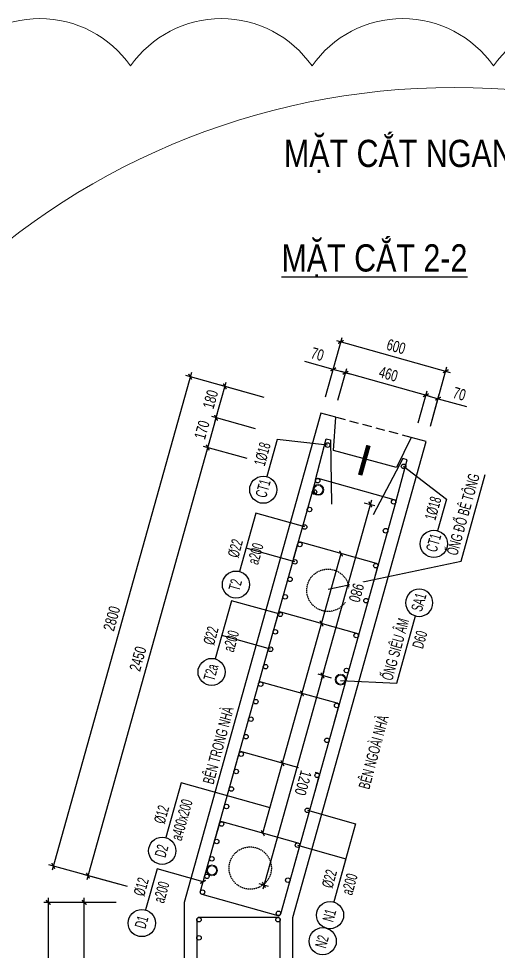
# Model space of a CAD drawing. Header units: millimetres. Extents: x -147841 to 368790, y -162721 to 84261.
# Drawn here: x 202293 to 204937, y -101013 to -95872 of the extents above; entities that cross this region are included whole.
import ezdxf
from ezdxf.enums import TextEntityAlignment as Align

# ---------------------------------------------------------------- set-up
doc = ezdxf.new("R2010")
doc.units = ezdxf.units.MM
doc.header["$LTSCALE"] = 1000
doc.header["$MEASUREMENT"] = 0
doc.header["$PDMODE"] = 1
doc.header["$PDSIZE"] = -10
doc.linetypes.add('DASHED', pattern=[0.75, 0.5, -0.25])
doc.linetypes.add('HIDDEN', pattern=[0.375, 0.25, -0.125])
doc.layers.get('0').update_dxf_attribs({"linetype": 'CONTINUOUS', "lineweight": 18})
doc.layers.get('DEFPOINTS').update_dxf_attribs({"color": 5, "linetype": 'CONTINUOUS', "lineweight": 18})
for name, color, linetype, lineweight in [('0-THAY', 7, 'CONTINUOUS', 18), ('ccu11-Dim', 8, 'CONTINUOUS', 18), ('DIM', 8, 'CONTINUOUS', 18)]:
    doc.layers.add(name, color=color, linetype=linetype, lineweight=lineweight)
for name, color, linetype in [('ccu11-Khuat', 9, 'DASHED'), ('ccu11-Manh', 8, 'CONTINUOUS'), ('ccu11-Thep', 4, 'CONTINUOUS'), ('ccu11-Thepdai', 6, 'CONTINUOUS'), ('KC-Cotthep', 8, 'CONTINUOUS'), ('KC-Dim', 8, 'CONTINUOUS'), ('KC-Text', 31, 'CONTINUOUS'), ('KC-Thay', 7, 'CONTINUOUS')]:
    doc.layers.add(name, color=color, linetype=linetype)
doc.styles.add('ARIAL', font='arial.ttf', dxfattribs={"width": 0.7})
doc.styles.add('ccu11-dim', font='vnsimli.shx', dxfattribs={"width": 0.65, "bigfont": 'bigfont.shx'})
doc.dimstyles.new('2.5-25', dxfattribs={"dimscale": 25, "dimtxt": 2.5, "dimasz": 1, "dimexe": 1, "dimexo": 2, "dimgap": 1, "dimtad": 1, "dimdec": 1, "dimrnd": 5, "dimdsep": 46, "dimtxsty": 'ARIAL', "dimblk": 'ARCHTICK', "dimcen": -1, "dimdle": 1, "dimclrd": 256, "dimclre": 256, "dimclrt": 3, "dimadec": 0, "dimazin": 2, "dimtfac": 0.1, "dimtdec": 1, "dimtmove": 0, "dimatfit": 1, "dimldrblk": 'ARCHTICK', "dimfxl": 1, "dimtvp": 0.833333, "dimtfill": 1, "dimtolj": 1, "dimtzin": 12, "dimarcsym": 0})
doc.dimstyles.new('ccu11-100x4', dxfattribs={"dimscale": 100, "dimtxt": 2.5, "dimasz": 1, "dimexe": 1, "dimexo": 2, "dimgap": 1, "dimtad": 1, "dimdec": 0, "dimlfac": 0.25, "dimdsep": 46, "dimtxsty": 'ccu11-dim', "dimblk": 'ARCHTICK', "dimcen": -1, "dimdle": 1, "dimclrd": 256, "dimclre": 256, "dimclrt": 31, "dimadec": 0, "dimazin": 2, "dimtfac": 0.1, "dimtdec": 0, "dimtmove": 0, "dimatfit": 1, "dimldrblk": 'ARCHTICK', "dimfxl": 1, "dimtvp": 0.833333, "dimtolj": 1, "dimtzin": 12, "dimarcsym": 0})

# ---------------------------------------------------------------- blocks, each defined once
blk = doc.blocks.new('_ARCHTICK')
at = {"color": 0, "linetype": 'ByBlock', "const_width": 0.3}
blk.add_lwpolyline([(-0.5, -0.5), (0.5, 0.5)], dxfattribs=at)
blk = doc.blocks.new('*D1024')
at = {"layer": 'DEFPOINTS', "color": 0, "linetype": 'ByBlock', "ltscale": 30, "transparency": 16777216}
for p in [(203695.2, -97973.6), (203646.7, -98146.9)]:
    blk.add_point(p, dxfattribs=at)
at = {"layer": 'KC-Dim', "linetype": 'ByBlock', "lineweight": -2, "ltscale": 30, "transparency": 16777216}
for p, q in [((203374.5, -98096.8), (203436.5, -97875.3)), ((203647, -97960.1), (203405.7, -97892.6)), ((203598.5, -98133.5), (203357.2, -98066))]:
    blk.add_line(p, q, dxfattribs=at)
at = {"layer": 'KC-Dim', "linetype": 'ByBlock', "lineweight": -2, "ltscale": 30, "transparency": 16777216, "xscale": 25, "yscale": 25, "zscale": 25}
for p, rotation in [((203429.7, -97899.3), 74.371384900603), ((203381.2, -98072.7), 254.371384900603)]:
    blk.add_blockref('_ARCHTICK', p, dxfattribs=dict(at, rotation=rotation))
at = {"layer": 'KC-Dim', "color": 3, "linetype": 'ByBlock', "ltscale": 30, "transparency": 16777216, "insert": (203350.7, -97970.7), "char_height": 62.5, "attachment_point": 5, "rotation": 74.3714, "style": 'ARIAL', "bg_fill": 3, "box_fill_scale": 1.25, "bg_fill_color": 256, "bg_fill_true_color": 13158600, "bg_fill_transparency": 0}
blk.add_mtext('\\A1;180', dxfattribs=at)
at = {"layer": 'DEFPOINTS', "color": 0, "linetype": 'ByBlock', "ltscale": 30, "transparency": 16777216}
blk.add_point((203429.7, -97899.3), dxfattribs=at)
blk = doc.blocks.new('*D1025')
at = {"layer": 'DEFPOINTS', "color": 0, "linetype": 'ByBlock', "ltscale": 30, "transparency": 16777216}
for p in [(203646.7, -98146.9), (203600.9, -98310.7)]:
    blk.add_point(p, dxfattribs=at)
at = {"layer": 'KC-Dim', "linetype": 'ByBlock', "lineweight": -2, "ltscale": 30, "transparency": 16777216}
for p, q in [((203388, -98048.6), (203328.7, -98260.5)), ((203598.5, -98133.5), (203357.2, -98066)), ((203552.7, -98297.2), (203311.4, -98229.7))]:
    blk.add_line(p, q, dxfattribs=at)
at = {"layer": 'KC-Dim', "linetype": 'ByBlock', "lineweight": -2, "ltscale": 30, "transparency": 16777216, "xscale": 25, "yscale": 25, "zscale": 25}
for p, rotation in [((203381.2, -98072.7), 74.37138490060299), ((203335.5, -98236.4), 254.371384900603)]:
    blk.add_blockref('_ARCHTICK', p, dxfattribs=dict(at, rotation=rotation))
at = {"layer": 'KC-Dim', "color": 3, "linetype": 'ByBlock', "ltscale": 30, "transparency": 16777216, "insert": (203303.5, -98139.2), "char_height": 62.5, "attachment_point": 5, "rotation": 74.3714, "style": 'ARIAL', "bg_fill": 3, "box_fill_scale": 1.25, "bg_fill_color": 256, "bg_fill_true_color": 13158600, "bg_fill_transparency": 0}
blk.add_mtext('\\A1;170', dxfattribs=at)
at = {"layer": 'DEFPOINTS', "color": 0, "linetype": 'ByBlock', "ltscale": 30, "transparency": 16777216}
blk.add_point((203335.5, -98236.4), dxfattribs=at)
blk = doc.blocks.new('*D1026')
at = {"layer": 'DEFPOINTS', "color": 0, "linetype": 'ByBlock', "ltscale": 30, "transparency": 16777216}
for p in [(204647.1, -97815.6), (203971.1, -98005), (204548.9, -98166.7)]:
    blk.add_point(p, dxfattribs=at)
at = {"layer": 'KC-Dim', "linetype": 'ByBlock', "lineweight": -2, "ltscale": 30, "transparency": 16777216}
for p, q in [((203984.6, -97956.9), (204076, -97629.9)), ((204045.2, -97647.2), (204671.2, -97822.4)), ((204562.4, -98118.5), (204653.8, -97791.5))]:
    blk.add_line(p, q, dxfattribs=at)
at = {"layer": 'KC-Dim', "linetype": 'ByBlock', "lineweight": -2, "ltscale": 30, "transparency": 16777216, "xscale": 25, "yscale": 25, "zscale": 25}
for p, rotation in [((204069.3, -97654), 164.3713849006001), ((204647.1, -97815.6), 344.3713849006001)]:
    blk.add_blockref('_ARCHTICK', p, dxfattribs=dict(at, rotation=rotation))
at = {"layer": 'KC-Dim', "color": 3, "linetype": 'ByBlock', "ltscale": 30, "transparency": 16777216, "insert": (204373.5, -97680), "char_height": 62.5, "attachment_point": 5, "rotation": 344.3714, "style": 'ARIAL', "bg_fill": 3, "box_fill_scale": 1.25, "bg_fill_color": 256, "bg_fill_true_color": 13158600, "bg_fill_transparency": 0}
blk.add_mtext('\\A1;600', dxfattribs=at)
blk = doc.blocks.new('*D1027')
at = {"layer": 'DEFPOINTS', "color": 0, "linetype": 'ByBlock', "ltscale": 30, "transparency": 16777216}
for p in [(204094.4, -97824.2), (204038.5, -98023.9), (204481.5, -98147.8)]:
    blk.add_point(p, dxfattribs=at)
at = {"layer": 'KC-Dim', "linetype": 'ByBlock', "lineweight": -2, "ltscale": 30, "transparency": 16777216}
for p, q in [((204052, -97975.7), (204101.1, -97800.1)), ((204561.4, -97954.8), (204070.3, -97817.4)), ((204495, -98099.6), (204544.1, -97924))]:
    blk.add_line(p, q, dxfattribs=at)
at = {"layer": 'KC-Dim', "linetype": 'ByBlock', "lineweight": -2, "ltscale": 30, "transparency": 16777216, "xscale": 25, "yscale": 25, "zscale": 25}
for p, rotation in [((204094.4, -97824.2), 164.3713849006001), ((204537.4, -97948.1), 344.3713849006001)]:
    blk.add_blockref('_ARCHTICK', p, dxfattribs=dict(at, rotation=rotation))
at = {"layer": 'KC-Dim', "color": 3, "linetype": 'ByBlock', "ltscale": 30, "transparency": 16777216, "insert": (204331.2, -97831.3), "char_height": 62.5, "attachment_point": 5, "rotation": 344.3714, "style": 'ARIAL', "bg_fill": 3, "box_fill_scale": 1.25, "bg_fill_color": 256, "bg_fill_true_color": 13158600, "bg_fill_transparency": 0}
blk.add_mtext('\\A1;460', dxfattribs=at)
blk = doc.blocks.new('*D1028')
at = {"layer": 'DEFPOINTS', "color": 0, "linetype": 'ByBlock', "ltscale": 30, "transparency": 16777216}
for p in [(204604.8, -97967), (204481.5, -98147.8), (204548.9, -98166.7)]:
    blk.add_point(p, dxfattribs=at)
at = {"layer": 'KC-Dim', "linetype": 'ByBlock', "lineweight": -2, "ltscale": 30, "transparency": 16777216}
for p, q in [((204495, -98099.6), (204544.1, -97924)), ((204537.4, -97948.1), (204513.3, -97941.4)), ((204537.4, -97948.1), (204604.8, -97967)), ((204562.4, -98118.5), (204611.5, -97942.9)), ((204604.8, -97967), (204760.9, -98010.7))]:
    blk.add_line(p, q, dxfattribs=at)
at = {"layer": 'KC-Dim', "linetype": 'ByBlock', "lineweight": -2, "ltscale": 30, "transparency": 16777216, "xscale": 25, "yscale": 25, "zscale": 25}
for p, rotation in [((204537.4, -97948.1), 344.3713849006001), ((204604.8, -97967), 164.3713849006001)]:
    blk.add_blockref('_ARCHTICK', p, dxfattribs=dict(at, rotation=rotation))
at = {"layer": 'KC-Dim', "color": 3, "linetype": 'ByBlock', "ltscale": 30, "transparency": 16777216, "insert": (204722.3, -97940.7), "char_height": 62.5, "attachment_point": 5, "rotation": 344.3714, "style": 'ARIAL', "bg_fill": 3, "box_fill_scale": 1.25, "bg_fill_color": 256, "bg_fill_true_color": 13158600, "bg_fill_transparency": 0}
blk.add_mtext('\\A1;70', dxfattribs=at)
blk = doc.blocks.new('*D1029')
at = {"layer": 'DEFPOINTS', "color": 0, "linetype": 'ByBlock', "ltscale": 30, "transparency": 16777216}
for p in [(204026.9, -97805.3), (203971.1, -98005), (204038.5, -98023.9)]:
    blk.add_point(p, dxfattribs=at)
at = {"layer": 'KC-Dim', "linetype": 'ByBlock', "lineweight": -2, "ltscale": 30, "transparency": 16777216}
for p, q in [((204026.9, -97805.3), (203870.8, -97761.6)), ((203984.6, -97956.9), (204033.7, -97781.2)), ((204094.4, -97824.2), (204026.9, -97805.3)), ((204052, -97975.7), (204101.1, -97800.1)), ((204094.4, -97824.2), (204118.4, -97830.9))]:
    blk.add_line(p, q, dxfattribs=at)
at = {"layer": 'KC-Dim', "linetype": 'ByBlock', "lineweight": -2, "ltscale": 30, "transparency": 16777216, "xscale": 25, "yscale": 25, "zscale": 25}
for p, rotation in [((204026.9, -97805.3), 344.3713849006001), ((204094.4, -97824.2), 164.3713849006001)]:
    blk.add_blockref('_ARCHTICK', p, dxfattribs=dict(at, rotation=rotation))
at = {"layer": 'KC-Dim', "color": 3, "linetype": 'ByBlock', "ltscale": 30, "transparency": 16777216, "insert": (203940.1, -97721.9), "char_height": 62.5, "attachment_point": 5, "rotation": 344.3714, "style": 'ARIAL', "bg_fill": 3, "box_fill_scale": 1.25, "bg_fill_color": 256, "bg_fill_true_color": 13158600, "bg_fill_transparency": 0}
blk.add_mtext('\\A1;70', dxfattribs=at)
blk = doc.blocks.new('*D1030')
at = {"layer": 'DEFPOINTS', "color": 0, "linetype": 'ByBlock', "ltscale": 30, "transparency": 16777216}
for p in [(203600.9, -98310.7), (202675.4, -100595.8), (202892.7, -100656.6)]:
    blk.add_point(p, dxfattribs=at)
at = {"layer": 'KC-Dim', "linetype": 'ByBlock', "lineweight": -2, "ltscale": 30, "transparency": 16777216}
for p, q in [((203342.2, -98212.3), (202668.7, -100619.9)), ((203552.7, -98297.2), (203311.4, -98229.7)), ((202844.6, -100643.1), (202651.3, -100589.1))]:
    blk.add_line(p, q, dxfattribs=at)
at = {"layer": 'KC-Dim', "linetype": 'ByBlock', "lineweight": -2, "ltscale": 30, "transparency": 16777216, "xscale": 25, "yscale": 25, "zscale": 25}
for p, rotation in [((203335.5, -98236.4), 74.37138490060299), ((202675.4, -100595.8), 254.371384900603)]:
    blk.add_blockref('_ARCHTICK', p, dxfattribs=dict(at, rotation=rotation))
at = {"layer": 'KC-Dim', "color": 3, "linetype": 'ByBlock', "ltscale": 30, "transparency": 16777216, "insert": (202950.6, -99400.8), "char_height": 62.5, "attachment_point": 5, "rotation": 74.3714, "style": 'ARIAL', "bg_fill": 3, "box_fill_scale": 1.25, "bg_fill_color": 256, "bg_fill_true_color": 13158600, "bg_fill_transparency": 0}
blk.add_mtext('\\A1;2450', dxfattribs=at)
blk = doc.blocks.new('*U1012')
at = {"layer": 'ccu11-Thepdai', "flags": 128}
blk.add_lwpolyline([(50, 230), (-37.5, 230, 0.414214), (-50, 217.5), (-50, -114.4), (-50, -217.5, 0.414214), (-37.5, -230), (50, -230)], format="xyb", dxfattribs=at)
blk = doc.blocks.new('*U1013')
at = {"layer": 'DIM', "color": 0, "linetype": 'ByBlock', "lineweight": -2, "transparency": 16777216}
for p in [(0, 0), (400, 0), (800, 0), (1200, 0), (1600, 0)]:
    blk.add_blockref('*U1012', p, dxfattribs=at)
blk = doc.blocks.new('*D1031')
at = {"layer": 'DEFPOINTS', "color": 0, "ltscale": 3000, "transparency": 16777216}
for p in [(203695.2, -97973.6), (202484.2, -100542.3), (202940.9, -100670.1)]:
    blk.add_point(p, dxfattribs=at)
at = {"layer": 'DIM', "lineweight": -2, "ltscale": 3000, "transparency": 16777216}
for p, q in [((203245.3, -97821.8), (202477.5, -100566.4)), ((203647, -97960.1), (203214.5, -97839.1)), ((202892.7, -100656.6), (202460.1, -100535.6))]:
    blk.add_line(p, q, dxfattribs=at)
at = {"layer": 'DIM', "lineweight": -2, "ltscale": 3000, "transparency": 16777216, "xscale": 25, "yscale": 25, "zscale": 25}
for p, rotation in [((203238.5, -97845.9), 74.37138490060299), ((202484.2, -100542.3), 254.371384900603)]:
    blk.add_blockref('_ARCHTICK', p, dxfattribs=dict(at, rotation=rotation))
at = {"layer": 'DIM', "color": 3, "ltscale": 3000, "transparency": 16777216, "insert": (202806.6, -99178.8), "char_height": 62.5, "attachment_point": 5, "rotation": 74.3714, "style": 'ARIAL', "bg_fill": 3, "box_fill_scale": 1.25, "bg_fill_color": 256, "bg_fill_true_color": 13158600, "bg_fill_transparency": 0}
blk.add_mtext('\\A1;2800', dxfattribs=at)
blk = doc.blocks.new('*D1508')
at = {"layer": 'DEFPOINTS', "color": 0, "linetype": 'ByBlock', "ltscale": 30, "transparency": 16777216}
for p in [(258896.5, -98435.7), (258896.5, -98538), (257917.5, -98623.4)]:
    blk.add_point(p, dxfattribs=at)
at = {"layer": 'KC-Dim', "linetype": 'ByBlock', "lineweight": -2, "ltscale": 30, "transparency": 16777216}
for p, q in [((258896.5, -98485.7), (258896.5, -98563)), ((257892.5, -98538), (258921.5, -98538)), ((257917.5, -98573.4), (257917.5, -98513))]:
    blk.add_line(p, q, dxfattribs=at)
at = {"layer": 'KC-Dim', "linetype": 'ByBlock', "lineweight": -2, "ltscale": 30, "transparency": 16777216, "xscale": 25, "yscale": 25, "zscale": 25, "rotation": 180}
blk.add_blockref('_ARCHTICK', (257917.5, -98538), dxfattribs=at)
at = {"layer": 'KC-Dim', "linetype": 'ByBlock', "lineweight": -2, "ltscale": 30, "transparency": 16777216, "xscale": 25, "yscale": 25, "zscale": 25}
blk.add_blockref('_ARCHTICK', (258896.5, -98538), dxfattribs=at)
at = {"layer": 'KC-Dim', "color": 3, "linetype": 'ByBlock', "ltscale": 30, "transparency": 16777216, "insert": (258407, -98481.1), "char_height": 62.5, "attachment_point": 5, "style": 'ARIAL', "bg_fill": 3, "box_fill_scale": 1.25, "bg_fill_color": 256, "bg_fill_true_color": 13158600, "bg_fill_transparency": 0}
blk.add_mtext('\\A1;980', dxfattribs=at)
blk = doc.blocks.new('A$C260038B3')
at = {"layer": '0-THAY', "linetype": 'Continuous'}
for radius in [120, 100]:
    blk.add_circle((0, 0), radius, dxfattribs=at)
blk = doc.blocks.new('*D1509')
at = {"layer": 'DEFPOINTS', "color": 0, "linetype": 'ByBlock', "ltscale": 30, "transparency": 16777216}
for p in [(258896.5, -98435.7), (260095.1, -98538), (260095.1, -98616.7)]:
    blk.add_point(p, dxfattribs=at)
at = {"layer": 'KC-Dim', "linetype": 'ByBlock', "lineweight": -2, "ltscale": 30, "transparency": 16777216}
for p, q in [((258896.5, -98485.7), (258896.5, -98563)), ((258871.5, -98538), (260120.1, -98538)), ((260095.1, -98566.7), (260095.1, -98513))]:
    blk.add_line(p, q, dxfattribs=at)
at = {"layer": 'KC-Dim', "linetype": 'ByBlock', "lineweight": -2, "ltscale": 30, "transparency": 16777216, "xscale": 25, "yscale": 25, "zscale": 25, "rotation": 180}
blk.add_blockref('_ARCHTICK', (258896.5, -98538), dxfattribs=at)
at = {"layer": 'KC-Dim', "linetype": 'ByBlock', "lineweight": -2, "ltscale": 30, "transparency": 16777216, "xscale": 25, "yscale": 25, "zscale": 25}
blk.add_blockref('_ARCHTICK', (260095.1, -98538), dxfattribs=at)
at = {"layer": 'KC-Dim', "color": 3, "linetype": 'ByBlock', "ltscale": 30, "transparency": 16777216, "insert": (259495.8, -98481.1), "char_height": 62.5, "attachment_point": 5, "style": 'ARIAL', "bg_fill": 3, "box_fill_scale": 1.25, "bg_fill_color": 256, "bg_fill_true_color": 13158600, "bg_fill_transparency": 0}
blk.add_mtext('\\A1;1200', dxfattribs=at)
blk = doc.blocks.new('*U1014')
at = {"layer": 'ccu11-Thep'}
blk.add_circle((0, 0), 12.5, dxfattribs=at)
blk = doc.blocks.new('*U1015')
at = {"layer": 'KC-Dim', "color": 0, "linetype": 'ByBlock', "lineweight": -2, "transparency": 16777216}
for p in [(0, 0), (100, 0), (200, 0), (300, 0), (400, 0), (500, 0), (600, 0), (700, 0), (800, 0), (900, 0), (1000, 0), (1100, 0), (1200, 0), (1300, 0), (1400, 0), (1500, 0), (1600, 0), (1700, 0), (1800, 0), (1900, 0), (2000, 0), (2100, 0), (2200, 0)]:
    blk.add_blockref('*U1014', p, dxfattribs=at)
blk = doc.blocks.new('*U1016')
at = {"layer": 'ccu11-Thep'}
blk.add_circle((0, 0), 12.5, dxfattribs=at)
blk = doc.blocks.new('*U1017')
at = {"layer": 'KC-Dim', "color": 0, "linetype": 'ByBlock', "lineweight": -2, "transparency": 16777216}
for p in [(0, 0), (200, 0), (400, 0), (600, 0), (800, 0), (1000, 0), (1200, 0), (1400, 0), (1600, 0), (1800, 0), (2000, 0)]:
    blk.add_blockref('*U1016', p, dxfattribs=at)
blk = doc.blocks.new('att_thep_2')
blk.add_circle((-300, 0), 300)
at = {"color": 3, "style": 'ARIAL', "width": 0.6}
blk.add_attdef('DK', text='', height=250, dxfattribs=at).set_placement((467, 105), align=Align.CENTER)
at = {"color": 31, "style": 'ARIAL', "width": 0.6}
blk.add_attdef('SH', text='', height=250, dxfattribs=at).set_placement((-281, -111), align=Align.CENTER)
at = {"color": 2, "style": 'ARIAL', "width": 0.6}
blk.add_attdef('KC', text='', height=250, dxfattribs=at).set_placement((472, -355), align=Align.CENTER)
blk = doc.blocks.new('*D1038')
at = {"layer": 'DEFPOINTS', "color": 0, "ltscale": 3000, "transparency": 16777216}
for p in [(202880.7, -100743.9), (202456.5, -103743.9), (202880.7, -103743.9)]:
    blk.add_point(p, dxfattribs=at)
at = {"layer": 'DIM', "lineweight": -2, "ltscale": 3000, "transparency": 16777216}
for p, q in [((202830.7, -100743.9), (202431.5, -100743.9)), ((202456.5, -100718.9), (202456.5, -103768.9)), ((202830.7, -103743.9), (202431.5, -103743.9))]:
    blk.add_line(p, q, dxfattribs=at)
at = {"layer": 'DIM', "lineweight": -2, "ltscale": 3000, "transparency": 16777216, "xscale": 25, "yscale": 25, "zscale": 25}
for p, rotation in [((202456.5, -100743.9), 90), ((202456.5, -103743.9), 270)]:
    blk.add_blockref('_ARCHTICK', p, dxfattribs=dict(at, rotation=rotation))
at = {"layer": 'DIM', "color": 3, "ltscale": 3000, "transparency": 16777216, "insert": (202399.6, -102243.9), "char_height": 62.5, "attachment_point": 5, "rotation": 90, "style": 'ARIAL', "bg_fill": 3, "box_fill_scale": 1.25, "bg_fill_color": 256, "bg_fill_true_color": 13158600, "bg_fill_transparency": 0}
blk.add_mtext('\\A1;3000', dxfattribs=at)
blk = doc.blocks.new('*D1104')
at = {"layer": 'DEFPOINTS', "color": 0, "ltscale": 3000, "transparency": 16777216}
for p in [(202655.1, -100743.9), (202830.7, -100743.9), (202880.7, -103673.9)]:
    blk.add_point(p, dxfattribs=at)
at = {"layer": 'DIM', "lineweight": -2, "ltscale": 3000, "transparency": 16777216}
for p, q in [((202780.7, -100743.9), (202630.1, -100743.9)), ((202655.1, -103698.9), (202655.1, -100718.9)), ((202830.7, -103673.9), (202630.1, -103673.9))]:
    blk.add_line(p, q, dxfattribs=at)
at = {"layer": 'DIM', "lineweight": -2, "ltscale": 3000, "transparency": 16777216, "xscale": 25, "yscale": 25, "zscale": 25}
for p, rotation in [((202655.1, -100743.9), 90), ((202655.1, -103673.9), 270)]:
    blk.add_blockref('_ARCHTICK', p, dxfattribs=dict(at, rotation=rotation))
at = {"layer": 'DIM', "color": 3, "ltscale": 3000, "transparency": 16777216, "insert": (202598.2, -102208.9), "char_height": 62.5, "attachment_point": 5, "rotation": 90, "style": 'ARIAL', "bg_fill": 3, "box_fill_scale": 1.25, "bg_fill_color": 256, "bg_fill_true_color": 13158600, "bg_fill_transparency": 0}
blk.add_mtext('\\A1;2930', dxfattribs=at)
blk = doc.blocks.new('saw6-28')
at = {"layer": 'ccu11-Dim', "ltscale": 3000, "xscale": 0.25, "yscale": 0.25, "zscale": 0.25}
for p in [(257917.48, -98835.66), (260095.11, -98835.66)]:
    blk.add_blockref('A$C260038B3', p, dxfattribs=at)
at = {"layer": 'KC-Dim', "linetype": 'ByBlock', "ltscale": 30}
dim = blk.add_linear_dim(base=(258896.47, -98537.97), p1=(257917.48, -98623.41), p2=(258896.47, -98435.66), dimstyle='2.5-25', dxfattribs=at)
dim.commit()
dim.dimension.update_dxf_attribs({"geometry": '*D1508', "text_midpoint": (258406.97, -98481.05)})
at = {"layer": 'ccu11-Dim', "ltscale": 3000, "xscale": 0.25, "yscale": 0.25, "zscale": 0.25}
blk.add_blockref('A$C260038B3', (258891.47, -98435.66), dxfattribs=at)
at = {"layer": 'KC-Dim', "linetype": 'ByBlock', "ltscale": 30}
dim = blk.add_linear_dim(base=(260095.11, -98537.97), p1=(258896.47, -98435.66), p2=(260095.11, -98616.7), dimstyle='2.5-25', dxfattribs=at)
dim.commit()
dim.dimension.update_dxf_attribs({"geometry": '*D1509', "text_midpoint": (259495.79, -98481.05)})

msp = doc.modelspace()

# ---------------------------------------------------------------- linework, layer by layer
at = {"layer": 'ccu11-Manh'}
msp.add_lwpolyline([(203999.29, -99017.79), (204731.33, -98862.2), (204865.09, -98384.03)], dxfattribs=at)
at = {"layer": 'ccu11-Thep', "const_width": 25}
msp.add_lwpolyline([(204175.38, -98388.3), (204221.18, -98224.58)], dxfattribs=at)
at = {"layer": 'ccu11-Thep'}
for centre in [(203995.86, -98222.69), (204414.8, -98339.79), (203941, -98418.78), (204359.92, -98535.97), (203725.48, -100803.91), (203287.39, -100838.78), (203722.39, -100838.78), (203287.39, -100938.78)]:
    msp.add_circle(centre, 12.5, dxfattribs=at)
at = {"layer": 'ccu11-Thep', "linetype": 'HIDDEN', "ltscale": 0.03}
msp.add_circle((203997.78, -99023.16, 242.3), 116.6, dxfattribs=at)
at = {"layer": 'ccu11-Thepdai'}
for points in [[(203928.97, -98415.42), (203294.53, -100683.35, 0.4142136), (203303.2, -100698.75), (203722.11, -100815.94, 0.4142136), (203737.52, -100807.27), (204371.96, -98539.34, 0.4142136), (204363.29, -98523.94), (203944.37, -98406.75, 0.4142136)], [(203274.89, -100838.78), (203274.89, -103661.44, 0.4142136), (203287.39, -103673.94), (203722.39, -103673.94, 0.4142136), (203734.89, -103661.44), (203734.89, -100838.78, 0.4142136), (203722.39, -100826.28), (203287.39, -100826.28, 0.4142136)]]:
    msp.add_lwpolyline(points, format="xyb", close=True, dxfattribs=at)
at = {"layer": 'KC-Thay', "flags": 128}
msp.add_lwpolyline([(203804.89, -103743.94), (203804.89, -100826.28), (204538.81, -98202.75), (204456.67, -98180.74), (204376.28, -98345.55), (204028.54, -98252.38), (204041.32, -98069.46), (203959.21, -98047.46), (203204.89, -100743.94), (203204.89, -103743.94), (203289.89, -103743.94), (203324.89, -103923.94), (203684.89, -103923.94), (203719.89, -103743.94), (203804.89, -103743.94)], dxfattribs=at)

# ---------------------------------------------------------------- block references
at = {"layer": 'KC-Cotthep'}
ref = msp.add_blockref('att_thep_2', (204601.79, -98695.39), dxfattribs=dict(at, xscale=0.25, yscale=0.25, zscale=0.25, rotation=74.37138490063843))
ref.add_attrib('DK', '1%%C18', dxfattribs={"layer": '0', "color": 15, "height": 62.5, "rotation": 74.37138, "style": 'ARIAL', "width": 0.6}).set_placement((204606.82, -98579.6), align=Align.CENTER)
ref.add_attrib('SH', 'CT1', dxfattribs={"layer": '0', "color": 31, "height": 62.5, "rotation": 74.37138, "style": 'ARIAL', "width": 0.6}).set_placement((204610.03, -98769.36), align=Align.CENTER)
ref = msp.add_blockref('att_thep_2', (203989.13, -100885.48), dxfattribs=dict(at, xscale=0.25, yscale=0.25, zscale=0.25, rotation=74.37138490063663))
ref.add_attrib('SH', 'N2', dxfattribs={"layer": '0', "color": 31, "height": 62.5, "rotation": 74.37138, "style": 'ARIAL', "width": 0.6}).set_placement((203995.01, -100967.91), align=Align.CENTER)

# ---------------------------------------------------------------- texts
at = {"layer": 'KC-Text', "color": 7, "style": 'ARIAL', "width": 0.8}
msp.add_text('MẶT CẮT NGANG TẤM WA7 (SL:01)', height=150, dxfattribs=at).set_placement((205156.7, -96690.09), align=Align.CENTER)
at = {"layer": 'KC-Text', "color": 2, "style": 'ARIAL', "width": 0.8}
msp.add_text('%%UMẶT CẮT 2-2', height=150, dxfattribs=at).set_placement((204254.12, -97266.16), align=Align.CENTER)
at = {"layer": 'KC-Text', "color": 1, "style": 'ARIAL', "width": 0.6}
msp.add_text('ỐNG ĐỔ BÊ TÔNG', height=62.5, rotation=74.37138, dxfattribs=at).set_placement((204710.71, -98835.62))

# ---------------------------------------------------------------- dimensions: what is measured, and where the dimension line sits
at = {"layer": 'DIM', "ltscale": 3000}
dim = msp.add_linear_dim(base=(202456.54, -103743.94), p1=(202880.72, -100743.94), p2=(202880.72, -103743.94), angle=270, dimstyle='2.5-25', dxfattribs=at)
dim.commit()
dim.dimension.update_dxf_attribs({"geometry": '*D1038', "text_midpoint": (202399.61, -102243.94)})

# ---------------------------------------------------------------- leaders
at = {"layer": 'ccu11-Manh', "ltscale": 10}
for points in [[(204414.8, -98339.79), (204650.57, -98521.02), (204601.8, -98695.35)], [(204066.4, -99520.25), (204376.71, -99535.88), (204480.72, -99164.06)], [(203884.43, -100235.72), (204150.1, -100310.04), (204029.52, -100741.1)], [(203830.55, -100428.32), (204096.22, -100502.64), (204029.51, -100741.14)]]:
    msp.add_leader(points, dimstyle='ccu11-100x4', override={"dimgap": 1, "dimtad": 0, "dimldrblk": 'None'}, dxfattribs=at)

# ---------------------------------------------------------------- next in the draw order: dimensions: what is measured, and where the dimension line sits
at = {"layer": 'KC-Dim', "linetype": 'ByBlock', "ltscale": 30}
dim = msp.add_linear_dim(base=(204647.1, -97815.62), p1=(203971.09, -98005.01), p2=(204548.9, -98166.66), angle=344.37138, dimstyle='2.5-25', dxfattribs=at)
dim.commit()
dim.dimension.update_dxf_attribs({"geometry": '*D1026', "text_midpoint": (204373.52, -97680)})
dim = msp.add_linear_dim(base=(203429.74, -97899.35), p1=(203646.69, -98146.94), p2=(203695.18, -97973.6), angle=74.37138, dimstyle='2.5-25', dxfattribs=at)
dim.commit()
dim.dimension.update_dxf_attribs({"geometry": '*D1024', "text_midpoint": (203405.49, -97986.02), "dimtype": 160})

# ---------------------------------------------------------------- next in the draw order: linework, layer by layer
at = {"layer": 'ccu11-Khuat', "ltscale": 0.1}
msp.add_line((204456.67, -98180.74), (204041.32, -98069.46), dxfattribs=at)

# ---------------------------------------------------------------- next in the draw order: dimensions: what is measured, and where the dimension line sits
at = {"layer": 'KC-Dim', "linetype": 'ByBlock', "ltscale": 30}
dim = msp.add_linear_dim(base=(203335.45, -98236.41), p1=(203646.69, -98146.94), p2=(203600.89, -98310.66), angle=254.37138, dimstyle='2.5-25', dxfattribs=at)
dim.commit()
dim.dimension.update_dxf_attribs({"geometry": '*D1025', "text_midpoint": (203358.35, -98154.55), "dimtype": 160})

# ---------------------------------------------------------------- next in the draw order: dimensions: what is measured, and where the dimension line sits
for base, p1, p2, angle, picture, middle in [((204094.36, -97824.18), (204481.49, -98147.8), (204038.5, -98023.87), 344.37138, '*D1027', (204331.19, -97831.34)), ((202675.42, -100595.82), (203600.89, -98310.66), (202892.71, -100656.61), 254.37138, '*D1030', (202950.63, -99400.78))]:
    dim = msp.add_linear_dim(base=base, p1=p1, p2=p2, angle=angle, dimstyle='2.5-25', dxfattribs=at)
    dim.commit()
    dim.dimension.update_dxf_attribs({"geometry": picture, "text_midpoint": middle})

# ---------------------------------------------------------------- next in the draw order: leaders
at = {"layer": 'ccu11-Manh', "ltscale": 10}
msp.add_leader([(203995.86, -98222.69), (203717.84, -98192.5), (203660.88, -98396.11)], dimstyle='ccu11-100x4', override={"dimgap": 1, "dimtad": 0, "dimldrblk": 'None'}, dxfattribs=at)

# ---------------------------------------------------------------- next in the draw order: linework, layer by layer
at = {"layer": 'ccu11-Thep', "linetype": 'HIDDEN', "ltscale": 0.03}
msp.add_circle((203569.45, -100554.33), 116.6, dxfattribs=at)

# ---------------------------------------------------------------- next in the draw order: block references
at = {"layer": 'DIM', "rotation": 254.3713849006336}
msp.add_blockref('*U1013', (204042.03, -98865), dxfattribs=at)

# ---------------------------------------------------------------- next in the draw order: dimensions: what is measured, and where the dimension line sits
at = {"layer": 'KC-Dim', "linetype": 'ByBlock', "ltscale": 30}
for base, p1, p2, picture, middle in [((204026.95, -97805.33), (204038.5, -98023.87), (203971.09, -98005.01), '*D1029', (203940.12, -97721.94)), ((204604.76, -97966.97), (204481.49, -98147.8), (204548.9, -98166.66), '*D1028', (204722.26, -97940.74))]:
    dim = msp.add_linear_dim(base=base, p1=p1, p2=p2, angle=344.37138, dimstyle='2.5-25', dxfattribs=at)
    dim.commit()
    dim.dimension.update_dxf_attribs({"geometry": picture, "text_midpoint": middle})

# ---------------------------------------------------------------- next in the draw order: leaders
at = {"layer": 'ccu11-Manh', "ltscale": 10}
msp.add_leader([(203679.23, -100221.42), (203189.31, -100084.37), (203104.79, -100386.52)], dimstyle='ccu11-100x4', override={"dimgap": 1, "dimtad": 0, "dimldrblk": 'None'}, dxfattribs=at)
at = {"layer": 'ccu11-Manh', "ltscale": 3000}
msp.add_leader([(203309.43, -100630.08), (203055.79, -100559.13), (202992.58, -100785.11)], dimstyle='ccu11-100x4', override={"dimasz": 0.25, "dimtad": 0}, dxfattribs=at)

# ---------------------------------------------------------------- next in the draw order: dimensions: what is measured, and where the dimension line sits
at = {"layer": 'DIM', "ltscale": 3000}
dim = msp.add_linear_dim(base=(202484.21, -100542.33), p1=(203695.18, -97973.6), p2=(202940.86, -100670.08), angle=254.37138, dimstyle='2.5-25', dxfattribs=at)
dim.commit()
dim.dimension.update_dxf_attribs({"geometry": '*D1031', "text_midpoint": (202806.56, -99178.76)})

# ---------------------------------------------------------------- next in the draw order: linework, layer by layer
at = {"layer": 'ccu11-Thep'}
msp.add_circle((203306.56, -100686.72), 12.5, dxfattribs=at)

# ---------------------------------------------------------------- next in the draw order: block references
at = {"layer": 'KC-Cotthep'}
ref = msp.add_blockref('att_thep_2', (203104.79, -100386.52), dxfattribs=dict(at, xscale=0.25, yscale=0.25, zscale=0.25, rotation=74.37138490063793))
ref.add_attrib('KC', 'a400x200', dxfattribs={"layer": '0', "color": 2, "height": 62.5, "rotation": 74.37138, "style": 'ARIAL', "width": 0.6}).set_placement((203222.11, -100296.85), align=Align.CENTER)
ref.add_attrib('DK', '%%C12', dxfattribs={"layer": '0', "color": 215, "height": 62.5, "rotation": 74.37138, "style": 'ARIAL', "width": 0.6}).set_placement((203110.76, -100267.33), align=Align.CENTER)
ref.add_attrib('SH', 'D2', dxfattribs={"layer": '0', "color": 31, "height": 62.5, "rotation": 74.37138, "style": 'ARIAL', "width": 0.6}).set_placement((203110.86, -100468.28), align=Align.CENTER)
ref = msp.add_blockref('att_thep_2', (202992.58, -100785.11), dxfattribs=dict(at, xscale=0.25, yscale=0.25, zscale=0.25, rotation=74.37138490062804))
ref.add_attrib('KC', 'a200', dxfattribs={"layer": '0', "color": 2, "height": 62.5, "rotation": 74.37138, "style": 'ARIAL', "width": 0.6}).set_placement((203109.9, -100695.43), align=Align.CENTER)
ref.add_attrib('DK', '%%C12', dxfattribs={"layer": '0', "color": 215, "height": 62.5, "rotation": 74.37138, "style": 'ARIAL', "width": 0.6}).set_placement((202998.62, -100665.67), align=Align.CENTER)
ref.add_attrib('SH', 'D1', dxfattribs={"layer": '0', "color": 31, "height": 62.5, "rotation": 74.37138, "style": 'ARIAL', "width": 0.6}).set_placement((203000.49, -100860.27), align=Align.CENTER)

# ---------------------------------------------------------------- next in the draw order: block references
at = {"layer": 'KC-Dim', "rotation": 254.3713849006336}
msp.add_blockref('saw6-28', (368609.64, 123285.69), dxfattribs=at)

# ---------------------------------------------------------------- next in the draw order: dimensions: what is measured, and where the dimension line sits
at = {"layer": 'DIM', "ltscale": 3000}
dim = msp.add_linear_dim(base=(202655.09, -100743.94), p1=(202880.72, -103673.94), p2=(202830.72, -100743.94), angle=90, dimstyle='2.5-25', dxfattribs=at)
dim.commit()
dim.dimension.update_dxf_attribs({"geometry": '*D1104', "text_midpoint": (202598.16, -102208.94)})

# ---------------------------------------------------------------- next in the draw order: linework, layer by layer
at = {"layer": 'ccu11-Manh', "ltscale": 10, "flags": 128}
for points in [[(203869.61, -98673.99), (203600.68, -98598.76), (203511.26, -98919.59)], [(203815.82, -98866.62), (203546.89, -98791.39)], [(203735.36, -99155.64), (203466.43, -99080.41), (203377.01, -99401.24)], [(203681.57, -99348.27), (203412.64, -99273.04)]]:
    msp.add_lwpolyline(points, dxfattribs=at)
at = {"layer": 'ccu11-Thepdai', "flags": 128}
for points in [[(203929.23, -98414.93), (203988.36, -98187.82), (204011.05, -98193.73), (204018.09, -98548.31)], [(204374.4, -98530.82), (204433.54, -98303.63), (204410.15, -98297.54), (204246.67, -98607.82)]]:
    msp.add_lwpolyline(points, dxfattribs=at)
at = {"layer": 'DEFPOINTS', "color": 1, "flags": 128}
msp.add_lwpolyline([(199910.01, -101962.62, -0.5205671), (199910.01, -100962.62, -0.5205671), (199910.01, -99962.62, -0.5205671), (199910.01, -98962.62, -0.5205671), (199910.01, -97962.62, -0.5205671), (199910.01, -96962.62, -0.5205671), (199910.01, -96132.61, -0.5205671), (200910.01, -96132.61, -0.5205671), (201910.01, -96132.61, -0.5205671), (202910.01, -96132.61, -0.5205671), (203910.01, -96132.61, -0.5205671), (204910.01, -96132.61, -0.5205671), (205910.01, -96132.61, -0.5205671), (206910.01, -96132.61, -0.5205671), (207910.01, -96132.61, -0.5205671), (208910.01, -96132.61, -0.5205671), (209124.79, -96917.83, -0.5205671), (209124.79, -97917.83, -0.5205671), (209124.79, -98917.83, -0.5205671), (209124.79, -99917.83, -0.5205671), (209124.79, -100917.83, -0.5205671), (209124.79, -101917.83, -0.5205671)], format="xyb", dxfattribs=at)
at = {"layer": 'DEFPOINTS', "ltscale": 3000}
msp.add_circle((204694.91, -100253.86), 4001.83, dxfattribs=at)
at = {"layer": 'KC-Dim', "linetype": 'ByBlock', "ltscale": 30}
msp.add_lwpolyline([(203639.25, -100361.83), (204070.29, -98820.98)], dxfattribs=at)

# ---------------------------------------------------------------- next in the draw order: block references
at = {"layer": 'KC-Cotthep'}
ref = msp.add_blockref('att_thep_2', (203661.46, -98396.26), dxfattribs=dict(at, xscale=0.2499999999999999, yscale=0.2499999999999999, zscale=0.2499999999999999, rotation=74.56048985032896))
ref.add_attrib('DK', '1%%C18', dxfattribs={"layer": '0', "color": 15, "height": 62.5, "rotation": 74.56049, "style": 'ARIAL', "width": 0.6}).set_placement((203666.1, -98280.46), align=Align.CENTER)
ref.add_attrib('SH', 'CT1', dxfattribs={"layer": '0', "color": 31, "height": 62.5, "rotation": 74.56049, "style": 'ARIAL', "width": 0.6}).set_placement((203669.95, -98470.21), align=Align.CENTER)
ref = msp.add_blockref('att_thep_2', (203511.26, -98919.59), dxfattribs=dict(at, xscale=0.25, yscale=0.25, zscale=0.25, rotation=74.42522786280145))
ref.add_attrib('KC', 'a200', dxfattribs={"layer": '0', "color": 2, "height": 62.5, "rotation": 74.42523, "style": 'ARIAL', "width": 0.6}).set_placement((203628.49, -98829.8), align=Align.CENTER)
ref.add_attrib('DK', '%%C22', dxfattribs={"layer": '0', "color": 2, "height": 62.5, "rotation": 74.42523, "style": 'ARIAL', "width": 0.6}).set_placement((203517.26, -98799.9), align=Align.CENTER)
ref.add_attrib('SH', 'T2', dxfattribs={"layer": '0', "color": 31, "height": 62.5, "rotation": 74.42523, "style": 'ARIAL', "width": 0.6}).set_placement((203517.22, -99002.01), align=Align.CENTER)
ref = msp.add_blockref('att_thep_2', (204480.72, -99164.06), dxfattribs=dict(at, xscale=-0.2499999999999999, yscale=0.25, zscale=0.25, rotation=74.37138490063474))
ref.add_attrib('KC', 'D60', dxfattribs={"layer": '0', "color": 2, "height": 62.5, "rotation": 74.37138, "style": 'ARIAL', "width": 0.6}).set_placement((204534.07, -99303.08), align=Align.CENTER)
ref.add_attrib('DK', 'ỐNG SIÊU ÂM', dxfattribs={"layer": '0', "color": 15, "height": 62.5, "rotation": 74.37138, "style": 'ARIAL', "width": 0.6}).set_placement((204399.41, -99356.92), align=Align.CENTER)
ref.add_attrib('SH', 'SA1', dxfattribs={"layer": '0', "color": 31, "height": 62.5, "rotation": 74.37138, "style": 'ARIAL', "width": 0.6}).set_placement((204528.44, -99096.93), align=Align.CENTER)
ref = msp.add_blockref('att_thep_2', (203377.01, -99401.24), dxfattribs=dict(at, xscale=0.25, yscale=0.25, zscale=0.25, rotation=74.42522786280145))
ref.add_attrib('KC', 'a200', dxfattribs={"layer": '0', "color": 2, "height": 62.5, "rotation": 74.42523, "style": 'ARIAL', "width": 0.6}).set_placement((203494.24, -99311.45), align=Align.CENTER)
ref.add_attrib('DK', '%%C22', dxfattribs={"layer": '0', "color": 2, "height": 62.5, "rotation": 74.42523, "style": 'ARIAL', "width": 0.6}).set_placement((203383.01, -99281.55), align=Align.CENTER)
ref.add_attrib('SH', 'T2a', dxfattribs={"layer": '0', "color": 31, "height": 62.5, "rotation": 74.42523, "style": 'ARIAL', "width": 0.6}).set_placement((203382.97, -99483.66), align=Align.CENTER)
ref = msp.add_blockref('att_thep_2', (204029.53, -100741.06), dxfattribs=dict(at, xscale=0.25, yscale=0.25, zscale=0.25, rotation=74.37138490063663))
ref.add_attrib('KC', 'a200', dxfattribs={"layer": '0', "color": 2, "height": 62.5, "rotation": 74.37138, "style": 'ARIAL', "width": 0.6}).set_placement((204146.85, -100651.39), align=Align.CENTER)
ref.add_attrib('DK', '%%C22', dxfattribs={"layer": '0', "color": 2, "height": 62.5, "rotation": 74.37138, "style": 'ARIAL', "width": 0.6}).set_placement((204035.64, -100621.38), align=Align.CENTER)
ref.add_attrib('SH', 'N1', dxfattribs={"layer": '0', "color": 31, "height": 62.5, "rotation": 74.37138, "style": 'ARIAL', "width": 0.6}).set_placement((204035.41, -100823.49), align=Align.CENTER)
at = {"layer": 'KC-Dim', "rotation": 254.3713849006336}
for name, p in [('*U1015', (203923.49, -98481.38)), ('*U1017', (204315.47, -98694.87))]:
    msp.add_blockref(name, p, dxfattribs=at)
at = {"layer": 'KC-Dim', "linetype": 'ByBlock', "ltscale": 30, "xscale": 25, "yscale": 25, "zscale": 25, "rotation": 254.3713849006332}
for p in [(204070.29, -98820.98), (203962.53, -99206.2), (203854.77, -99591.41), (203747.01, -99976.62), (203639.25, -100361.83)]:
    msp.add_blockref('_ARCHTICK', p, dxfattribs=at)

# ---------------------------------------------------------------- next in the draw order: texts
at = {"layer": 'KC-Text', "color": 1, "style": 'ARIAL', "width": 0.6}
for s, p in [('BÊN TRONG NHÀ', (203423.62, -99885.76)), ('BÊN NGOÀI NHÀ', (204279.45, -99922.83))]:
    msp.add_text(s, height=62.5, rotation=75, dxfattribs=at).set_placement(p, align=Align.CENTER)

doc.saveas('drawing.dxf')
